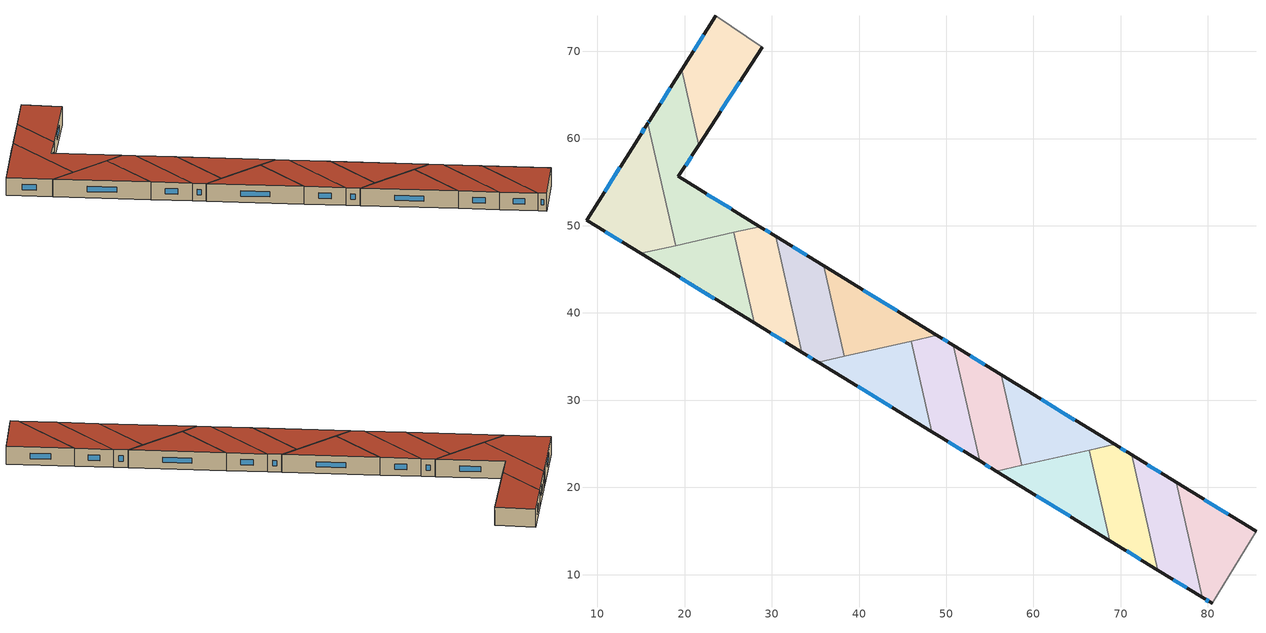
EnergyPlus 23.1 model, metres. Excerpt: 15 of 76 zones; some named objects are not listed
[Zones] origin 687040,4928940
af3917251b85a42e_F4_dwelling_0
 floor to af3917251b85a42e_F3_dwelling_0 (EU_floor_Construction): 28.92,70.49 21.61,59.22 19.66,67.88 23.58,74.1 z12
 wall outside (EU_wall_Construction): 23.58,74.1 19.66,67.88 / 21.61,59.22 28.92,70.49 z12:15
 wall to af3917251b85a42e_F4_dwelling_1 (EU_wall_Construction): 19.66,67.88 21.61,59.22 z12:15
 wall adiabatic (EU_wall_Construction): 28.92,70.49 23.58,74.1 z12:15
 window (EU_Window_Construction): 22.2,71.92 21.03,70.06 / 24.17,63.17 26.36,66.54 z13.05:13.95
 roof outside (EU_roof_Construction): 21.61,59.22 28.92,70.49 23.58,74.1 19.66,67.88 z15
af3917251b85a42e_F4_dwelling_1
 floor to af3917251b85a42e_F3_dwelling_1 (EU_floor_Construction): 19.66,67.88 21.61,59.22 19.3,55.65 28.63,49.91 18.97,47.73 15.8,61.77 15.95,62.01 z12
 wall outside (EU_wall_Construction): 19.66,67.88 15.95,62.01 15.8,61.77 / 28.63,49.91 19.3,55.65 21.61,59.22 z12:15
 wall to af3917251b85a42e_F4_dwelling_2 (EU_wall_Construction): 15.8,61.77 18.97,47.73 z12:15
 wall to af3917251b85a42e_F4_dwelling_6 (EU_wall_Construction): 18.97,47.73 25.64,49.24 z12:15
 wall to af3917251b85a42e_F4_dwelling_5 (EU_wall_Construction): 25.64,49.24 28.63,49.91 z12:15
 window (EU_Window_Construction): 18.36,65.82 17.25,64.07 / 20.11,56.9 20.8,57.97 / 25.36,51.92 22.57,53.64 / 15.89,61.93 15.85,61.86 z13.05:13.95
 roof outside (EU_roof_Construction): 28.63,49.91 19.3,55.65 21.61,59.22 19.66,67.88 15.95,62.01 15.8,61.77 18.97,47.73 z15
af3917251b85a42e_F4_dwelling_10
 floor to af3917251b85a42e_F3_dwelling_10 (EU_floor_Construction): 45.99,36.77 48.33,26.4 35.32,34.37 z12
 wall outside (EU_wall_Construction): 35.32,34.37 48.33,26.4 z12:15
 wall to af3917251b85a42e_F4_dwelling_9 (EU_wall_Construction): 48.33,26.4 45.99,36.77 z12:15
 wall to af3917251b85a42e_F4_dwelling_3 (EU_wall_Construction): 45.99,36.77 38.28,35.03 z12:15
 wall to af3917251b85a42e_F4_dwelling_4 (EU_wall_Construction): 38.28,35.03 35.32,34.37 z12:15
 window (EU_Window_Construction): 39.88,31.57 43.77,29.19 z13.05:13.95
 roof outside (EU_roof_Construction): 48.33,26.4 45.99,36.77 35.32,34.37 z15
af3917251b85a42e_F4_dwelling_11
 floor to af3917251b85a42e_F3_dwelling_11 (EU_floor_Construction): 85.52,14.97 80.51,6.7 79.37,7.39 76.4,20.57 z12
 wall outside (EU_wall_Construction): 85.52,14.97 76.4,20.57 / 79.37,7.39 80.51,6.7 z12:15
 wall adiabatic (EU_wall_Construction): 80.51,6.7 85.52,14.97 z12:15
 wall to af3917251b85a42e_F4_dwelling_12 (EU_wall_Construction): 76.4,20.57 79.37,7.39 z12:15
 window (EU_Window_Construction): 82.32,16.93 79.59,18.61 / 79.77,7.15 80.11,6.94 z13.05:13.95
 roof outside (EU_roof_Construction): 80.51,6.7 85.52,14.97 76.4,20.57 79.37,7.39 z15
af3917251b85a42e_F4_dwelling_12
 floor to af3917251b85a42e_F3_dwelling_12 (EU_floor_Construction): 76.4,20.57 79.37,7.39 74.25,10.53 71.27,23.72 z12
 wall outside (EU_wall_Construction): 74.25,10.53 79.37,7.39 / 76.4,20.57 71.27,23.72 z12:15
 wall to af3917251b85a42e_F4_dwelling_13 (EU_wall_Construction): 71.27,23.72 74.25,10.53 z12:15
 window (EU_Window_Construction): 76.05,9.43 77.58,8.49 / 74.6,21.67 73.07,22.61 z13.05:13.95
 roof outside (EU_roof_Construction): 79.37,7.39 76.4,20.57 71.27,23.72 74.25,10.53 z15
af3917251b85a42e_F4_dwelling_13
 floor to af3917251b85a42e_F3_dwelling_13 (EU_floor_Construction): 71.27,23.72 74.25,10.53 68.76,13.89 66.42,24.27 69.31,24.92 z12
 wall outside (EU_wall_Construction): 71.27,23.72 69.31,24.92 / 68.76,13.89 74.25,10.53 z12:15
 wall to af3917251b85a42e_F4_dwelling_14 (EU_wall_Construction): 66.42,24.27 68.76,13.89 z12:15
 wall to af3917251b85a42e_F4_dwelling_7 (EU_wall_Construction): 69.31,24.92 66.42,24.27 z12:15
 window (EU_Window_Construction): 70.59,24.14 70,24.5 / 70.68,12.71 72.33,11.71 z13.05:13.95
 roof outside (EU_roof_Construction): 74.25,10.53 71.27,23.72 69.31,24.92 66.42,24.27 68.76,13.89 z15
af3917251b85a42e_F4_dwelling_14
 floor to af3917251b85a42e_F3_dwelling_14 (EU_floor_Construction): 66.42,24.27 68.76,13.89 55.75,21.86 z12
 wall outside (EU_wall_Construction): 55.75,21.86 68.76,13.89 z12:15
 wall to af3917251b85a42e_F4_dwelling_8 (EU_wall_Construction): 58.66,22.52 55.75,21.86 z12:15
 wall to af3917251b85a42e_F4_dwelling_7 (EU_wall_Construction): 66.42,24.27 58.66,22.52 z12:15
 window (EU_Window_Construction): 60.31,19.06 64.2,16.68 z13.05:13.95
 roof outside (EU_roof_Construction): 68.76,13.89 66.42,24.27 55.75,21.86 z15
af3917251b85a42e_F4_dwelling_2
 floor to af3917251b85a42e_F3_dwelling_2 (EU_floor_Construction): 15.8,61.77 18.97,47.73 14.97,46.83 8.76,50.63 14.67,60 z12
 wall outside (EU_wall_Construction): 15.8,61.77 14.67,60 8.76,50.63 14.97,46.83 z12:15
 wall to af3917251b85a42e_F4_dwelling_6 (EU_wall_Construction): 14.97,46.83 18.97,47.73 z12:15
 window (EU_Window_Construction): 15.4,61.15 15.06,60.62 / 10.93,49.3 12.79,48.16 / 12.59,56.71 10.83,53.91 z13.05:13.95
 roof outside (EU_roof_Construction): 18.97,47.73 15.8,61.77 14.67,60 8.76,50.63 14.97,46.83 z15
af3917251b85a42e_F4_dwelling_3
 floor to af3917251b85a42e_F3_dwelling_3 (EU_floor_Construction): 48.94,37.44 38.28,35.03 35.94,45.42 z12
 wall outside (EU_wall_Construction): 48.94,37.44 35.94,45.42 z12:15
 wall to af3917251b85a42e_F4_dwelling_4 (EU_wall_Construction): 35.94,45.42 38.28,35.03 z12:15
 wall to af3917251b85a42e_F4_dwelling_9 (EU_wall_Construction): 45.99,36.77 48.94,37.44 z12:15
 window (EU_Window_Construction): 44.38,40.24 40.5,42.62 z13.05:13.95
 roof outside (EU_roof_Construction): 48.94,37.44 35.94,45.42 38.28,35.03 z15
af3917251b85a42e_F4_dwelling_4
 floor to af3917251b85a42e_F3_dwelling_4 (EU_floor_Construction): 35.94,45.42 38.28,35.03 35.32,34.37 33.46,35.5 30.46,48.79 z12
 wall outside (EU_wall_Construction): 35.94,45.42 30.46,48.79 / 33.46,35.5 35.32,34.37 z12:15
 wall to af3917251b85a42e_F4_dwelling_5 (EU_wall_Construction): 30.46,48.79 33.46,35.5 z12:15
 window (EU_Window_Construction): 34.02,46.61 32.38,47.61 / 34.11,35.11 34.67,34.76 z13.05:13.95
 roof outside (EU_roof_Construction): 38.28,35.03 35.94,45.42 30.46,48.79 33.46,35.5 35.32,34.37 z15
af3917251b85a42e_F4_dwelling_5
 floor to af3917251b85a42e_F3_dwelling_5 (EU_floor_Construction): 30.46,48.79 33.46,35.5 27.98,38.86 25.64,49.24 28.63,49.91 z12
 wall outside (EU_wall_Construction): 30.46,48.79 28.63,49.91 / 27.98,38.86 33.46,35.5 z12:15
 wall to af3917251b85a42e_F4_dwelling_6 (EU_wall_Construction): 25.64,49.24 27.98,38.86 z12:15
 window (EU_Window_Construction): 29.82,49.18 29.27,49.52 / 29.9,37.68 31.54,36.68 z13.05:13.95
 roof outside (EU_roof_Construction): 33.46,35.5 30.46,48.79 28.63,49.91 25.64,49.24 27.98,38.86 z15
af3917251b85a42e_F4_dwelling_6
 floor to af3917251b85a42e_F3_dwelling_6 (EU_floor_Construction): 25.64,49.24 27.98,38.86 14.97,46.83 z12
 wall outside (EU_wall_Construction): 14.97,46.83 27.98,38.86 z12:15
 window (EU_Window_Construction): 19.53,44.03 23.42,41.65 z13.05:13.95
 roof outside (EU_roof_Construction): 27.98,38.86 25.64,49.24 14.97,46.83 z15
af3917251b85a42e_F4_dwelling_7
 floor to af3917251b85a42e_F3_dwelling_7 (EU_floor_Construction): 69.31,24.92 58.66,22.52 56.31,32.91 z12
 wall outside (EU_wall_Construction): 69.31,24.92 56.31,32.91 z12:15
 wall to af3917251b85a42e_F4_dwelling_8 (EU_wall_Construction): 56.31,32.91 58.66,22.52 z12:15
 window (EU_Window_Construction): 64.76,27.72 60.87,30.11 z13.05:13.95
 roof outside (EU_roof_Construction): 69.31,24.92 56.31,32.91 58.66,22.52 z15
af3917251b85a42e_F4_dwelling_8
 floor to af3917251b85a42e_F3_dwelling_8 (EU_floor_Construction): 56.31,32.91 58.66,22.52 55.75,21.86 53.82,23.04 50.83,36.28 z12
 wall outside (EU_wall_Construction): 56.31,32.91 50.83,36.28 / 53.82,23.04 55.75,21.86 z12:15
 wall to af3917251b85a42e_F4_dwelling_9 (EU_wall_Construction): 50.83,36.28 53.82,23.04 z12:15
 window (EU_Window_Construction): 54.39,34.09 52.75,35.1 / 54.49,22.62 55.07,22.27 z13.05:13.95
 roof outside (EU_roof_Construction): 58.66,22.52 56.31,32.91 50.83,36.28 53.82,23.04 55.75,21.86 z15
af3917251b85a42e_F4_dwelling_9
 floor to af3917251b85a42e_F3_dwelling_9 (EU_floor_Construction): 50.83,36.28 53.82,23.04 48.33,26.4 45.99,36.77 48.94,37.44 z12
 wall outside (EU_wall_Construction): 50.83,36.28 48.94,37.44 / 48.33,26.4 53.82,23.04 z12:15
 window (EU_Window_Construction): 50.17,36.68 49.6,37.03 / 50.25,25.22 51.89,24.22 z13.05:13.95
 roof outside (EU_roof_Construction): 53.82,23.04 50.83,36.28 48.94,37.44 45.99,36.77 48.33,26.4 z15
[Building]
EU S2 Campaign: North Axis=0; Terrain=City; Solar Distribution=FullExterior
[Site:Location]
Bologna: Latitude=44.5; Longitude=11.25; Time Zone=1; Elevation=37
[SizingPeriod:WeatherFileDays]
AnnualSizingPeriod: Begin Month=1; Begin Day of Month=1; End Month=12; End Day of Month=31; Day of Week for Start Day=Monday; Use Weather File Daylight Saving Period=No; Use Weather File Rain and Snow Indicators=No
[MATERIAL]
EU_InternalMass_Material: Roughness=MediumRough; Thickness=0.1; Conductivity=1; Density=1800; Specific Heat=900; Thermal Absorptance=0.9; Solar Absorptance=0.7; Visible Absorptance=0.7
[MATERIAL:NOMASS] Roughness=MediumRough; Thermal Absorptance=0.9; Solar Absorptance=0.7; Visible Absorptance=0.7
Name | Thermal Resistance
EU_wall_NoMass | 0.890213
EU_roof_NoMass | 0.636128
EU_floor_NoMass | 0.79516
[WINDOWMATERIAL:SIMPLEGLAZINGSYSTEM]
EU_Window_SimpleGlazing: UFactor=4.49146; Solar Heat Gain Coefficient=0.85; Visible Transmittance=0.85
[CONSTRUCTION]
EU_wall_Construction: EU_wall_NoMass
EU_roof_Construction: EU_roof_NoMass
EU_floor_Construction: EU_floor_NoMass
EU_Window_Construction: EU_Window_SimpleGlazing
EU_InternalMass_Construction: EU_InternalMass_Material
[ZONE] Type=1; Multiplier=1; Ceiling Height=autocalculate; Floor Area=autocalculate; Part of Total Floor Area=Yes
Name | Volume
af3917251b85a42e_F4_dwelling_0 | 199.006
af3917251b85a42e_F4_dwelling_1 | 266.359
af3917251b85a42e_F4_dwelling_10 | 174.531
af3917251b85a42e_F4_dwelling_11 | 174.529
af3917251b85a42e_F4_dwelling_12 | 174.543
af3917251b85a42e_F4_dwelling_13 | 174.486
af3917251b85a42e_F4_dwelling_14; af3917251b85a42e_F4_dwelling_6 | 174.534
af3917251b85a42e_F4_dwelling_2 | 232.702
af3917251b85a42e_F4_dwelling_3; af3917251b85a42e_F4_dwelling_7 | 174.506
af3917251b85a42e_F4_dwelling_4 | 174.55
af3917251b85a42e_F4_dwelling_5 | 174.491
af3917251b85a42e_F4_dwelling_8 | 174.522
af3917251b85a42e_F4_dwelling_9 | 174.527
[INTERNALMASS] Construction=EU_InternalMass_Construction
Name | Zone or ZoneList | Surface Area
af3917251b85a42e_F4_dwelling_0_EU_InternalMass | af3917251b85a42e_F4_dwelling_0 | 66.3351
af3917251b85a42e_F4_dwelling_1_EU_InternalMass | af3917251b85a42e_F4_dwelling_1 | 88.7824
af3917251b85a42e_F4_dwelling_2_EU_InternalMass | af3917251b85a42e_F4_dwelling_2 | 77.5676
af3917251b85a42e_F4_dwelling_3_EU_InternalMass | af3917251b85a42e_F4_dwelling_3 | 58.1687
af3917251b85a42e_F4_dwelling_4_EU_InternalMass | af3917251b85a42e_F4_dwelling_4 | 58.1832
af3917251b85a42e_F4_dwelling_5_EU_InternalMass | af3917251b85a42e_F4_dwelling_5 | 58.1636
af3917251b85a42e_F4_dwelling_6_EU_InternalMass | af3917251b85a42e_F4_dwelling_6 | 58.1781
af3917251b85a42e_F4_dwelling_7_EU_InternalMass | af3917251b85a42e_F4_dwelling_7 | 58.1687
af3917251b85a42e_F4_dwelling_8_EU_InternalMass | af3917251b85a42e_F4_dwelling_8 | 58.1744
af3917251b85a42e_F4_dwelling_9_EU_InternalMass | af3917251b85a42e_F4_dwelling_9 | 58.1754
af3917251b85a42e_F4_dwelling_10_EU_InternalMass | af3917251b85a42e_F4_dwelling_10 | 58.1769
af3917251b85a42e_F4_dwelling_11_EU_InternalMass | af3917251b85a42e_F4_dwelling_11 | 58.1759
af3917251b85a42e_F4_dwelling_12_EU_InternalMass | af3917251b85a42e_F4_dwelling_12 | 58.1808
af3917251b85a42e_F4_dwelling_13_EU_InternalMass | af3917251b85a42e_F4_dwelling_13 | 58.1618
af3917251b85a42e_F4_dwelling_14_EU_InternalMass | af3917251b85a42e_F4_dwelling_14 | 58.1781
[OTHEREQUIPMENT] Fuel Type=Electricity; Design Level Calculation Method=Watts/Area; Power per Zone Floor Area=1; Fraction Latent=0; Fraction Radiant=0; Fraction Lost=0; Carbon Dioxide Generation Rate=0; EndUse Subcategory=EU_Step8_InternalGains
Name | Zone or ZoneList or Space or SpaceList | Schedule
EU_Step8_InternalGain_af3917251b85a42e_F4_dwelling_0_f000 | af3917251b85a42e_F4_dwelling_0 | EU_Step8_GainSchedule_af3917251b85a42e_F4_dwelling_0_f000
EU_Step8_InternalGain_af3917251b85a42e_F4_dwelling_1_f000 | af3917251b85a42e_F4_dwelling_1 | EU_Step8_GainSchedule_af3917251b85a42e_F4_dwelling_1_f000
EU_Step8_InternalGain_af3917251b85a42e_F4_dwelling_2_f000 | af3917251b85a42e_F4_dwelling_2 | EU_Step8_GainSchedule_af3917251b85a42e_F4_dwelling_2_f000
EU_Step8_InternalGain_af3917251b85a42e_F4_dwelling_3_f000 | af3917251b85a42e_F4_dwelling_3 | EU_Step8_GainSchedule_af3917251b85a42e_F4_dwelling_3_f000
EU_Step8_InternalGain_af3917251b85a42e_F4_dwelling_4_f000 | af3917251b85a42e_F4_dwelling_4 | EU_Step8_GainSchedule_af3917251b85a42e_F4_dwelling_4_f000
EU_Step8_InternalGain_af3917251b85a42e_F4_dwelling_5_f000 | af3917251b85a42e_F4_dwelling_5 | EU_Step8_GainSchedule_af3917251b85a42e_F4_dwelling_5_f000
EU_Step8_InternalGain_af3917251b85a42e_F4_dwelling_6_f000 | af3917251b85a42e_F4_dwelling_6 | EU_Step8_GainSchedule_af3917251b85a42e_F4_dwelling_6_f000
EU_Step8_InternalGain_af3917251b85a42e_F4_dwelling_7_f000 | af3917251b85a42e_F4_dwelling_7 | EU_Step8_GainSchedule_af3917251b85a42e_F4_dwelling_7_f000
EU_Step8_InternalGain_af3917251b85a42e_F4_dwelling_8_f000 | af3917251b85a42e_F4_dwelling_8 | EU_Step8_GainSchedule_af3917251b85a42e_F4_dwelling_8_f000
EU_Step8_InternalGain_af3917251b85a42e_F4_dwelling_9_f000 | af3917251b85a42e_F4_dwelling_9 | EU_Step8_GainSchedule_af3917251b85a42e_F4_dwelling_9_f000
EU_Step8_InternalGain_af3917251b85a42e_F4_dwelling_10_f000 | af3917251b85a42e_F4_dwelling_10 | EU_Step8_GainSchedule_af3917251b85a42e_F4_dwelling_10_f000
EU_Step8_InternalGain_af3917251b85a42e_F4_dwelling_11_f000 | af3917251b85a42e_F4_dwelling_11 | EU_Step8_GainSchedule_af3917251b85a42e_F4_dwelling_11_f000
EU_Step8_InternalGain_af3917251b85a42e_F4_dwelling_12_f000 | af3917251b85a42e_F4_dwelling_12 | EU_Step8_GainSchedule_af3917251b85a42e_F4_dwelling_12_f000
EU_Step8_InternalGain_af3917251b85a42e_F4_dwelling_13_f000 | af3917251b85a42e_F4_dwelling_13 | EU_Step8_GainSchedule_af3917251b85a42e_F4_dwelling_13_f000
EU_Step8_InternalGain_af3917251b85a42e_F4_dwelling_14_f000 | af3917251b85a42e_F4_dwelling_14 | EU_Step8_GainSchedule_af3917251b85a42e_F4_dwelling_14_f000
[ZONEVENTILATION:DESIGNFLOWRATE] Schedule=EU_AlwaysOn; Design Flow Rate Calculation Method=AirChanges/Hour; Air Changes per Hour=0.718634; Ventilation Type=Natural; Fan Pressure Rise=0; Fan Total Efficiency=1; Constant Term Coefficient=1; Temperature Term Coefficient=0; Velocity Term Coefficient=0; Velocity Squared Term Coefficient=0; Minimum Indoor Temperature=-100; Maximum Indoor Temperature=100; Delta Temperature=-100; Minimum Outdoor Temperature=-100; Maximum Outdoor Temperature=100; Maximum Wind Speed=40
Name | Zone or ZoneList or Space or SpaceList
EU_ConstantAir_af3917251b85a42e_F4_dwelling_0 | af3917251b85a42e_F4_dwelling_0
EU_ConstantAir_af3917251b85a42e_F4_dwelling_1 | af3917251b85a42e_F4_dwelling_1
EU_ConstantAir_af3917251b85a42e_F4_dwelling_2 | af3917251b85a42e_F4_dwelling_2
EU_ConstantAir_af3917251b85a42e_F4_dwelling_3 | af3917251b85a42e_F4_dwelling_3
EU_ConstantAir_af3917251b85a42e_F4_dwelling_4 | af3917251b85a42e_F4_dwelling_4
EU_ConstantAir_af3917251b85a42e_F4_dwelling_5 | af3917251b85a42e_F4_dwelling_5
EU_ConstantAir_af3917251b85a42e_F4_dwelling_6 | af3917251b85a42e_F4_dwelling_6
EU_ConstantAir_af3917251b85a42e_F4_dwelling_7 | af3917251b85a42e_F4_dwelling_7
EU_ConstantAir_af3917251b85a42e_F4_dwelling_8 | af3917251b85a42e_F4_dwelling_8
EU_ConstantAir_af3917251b85a42e_F4_dwelling_9 | af3917251b85a42e_F4_dwelling_9
EU_ConstantAir_af3917251b85a42e_F4_dwelling_10 | af3917251b85a42e_F4_dwelling_10
EU_ConstantAir_af3917251b85a42e_F4_dwelling_11 | af3917251b85a42e_F4_dwelling_11
EU_ConstantAir_af3917251b85a42e_F4_dwelling_12 | af3917251b85a42e_F4_dwelling_12
EU_ConstantAir_af3917251b85a42e_F4_dwelling_13 | af3917251b85a42e_F4_dwelling_13
EU_ConstantAir_af3917251b85a42e_F4_dwelling_14 | af3917251b85a42e_F4_dwelling_14
[HVACTEMPLATE:ZONE:IDEALLOADSAIRSYSTEM] System Availability Schedule=EU_AlwaysOn; Maximum Heating Supply Air Temperature=50; Minimum Cooling Supply Air Temperature=13; Maximum Heating Supply Air Humidity Ratio=0.0156; Minimum Cooling Supply Air Humidity Ratio=0.0077; Heating Limit=NoLimit; Cooling Limit=NoLimit; Heating Availability Schedule=EU_AlwaysOn; Cooling Availability Schedule=EU_CoolingOff; Dehumidification Control Type=ConstantSensibleHeatRatio; Cooling Sensible Heat Ratio=0.7; Dehumidification Setpoint=60; Humidification Control Type=None; Humidification Setpoint=30; Outdoor Air Method=None; Outdoor Air Flow Rate per Person=0.00944; Outdoor Air Flow Rate per Zone Floor Area=0; Outdoor Air Flow Rate per Zone=0; Demand Controlled Ventilation Type=None; Outdoor Air Economizer Type=NoEconomizer; Heat Recovery Type=None; Sensible Heat Recovery Effectiveness=0.7; Latent Heat Recovery Effectiveness=0.65
Name | Template Thermostat
af3917251b85a42e_F4_dwelling_0 | EU_HeatOnly_af3917251b85a42e_F4_dwelling_0
af3917251b85a42e_F4_dwelling_1 | EU_HeatOnly_af3917251b85a42e_F4_dwelling_1
af3917251b85a42e_F4_dwelling_2 | EU_HeatOnly_af3917251b85a42e_F4_dwelling_2
af3917251b85a42e_F4_dwelling_3 | EU_HeatOnly_af3917251b85a42e_F4_dwelling_3
af3917251b85a42e_F4_dwelling_4 | EU_HeatOnly_af3917251b85a42e_F4_dwelling_4
af3917251b85a42e_F4_dwelling_5 | EU_HeatOnly_af3917251b85a42e_F4_dwelling_5
af3917251b85a42e_F4_dwelling_6 | EU_HeatOnly_af3917251b85a42e_F4_dwelling_6
af3917251b85a42e_F4_dwelling_7 | EU_HeatOnly_af3917251b85a42e_F4_dwelling_7
af3917251b85a42e_F4_dwelling_8 | EU_HeatOnly_af3917251b85a42e_F4_dwelling_8
af3917251b85a42e_F4_dwelling_9 | EU_HeatOnly_af3917251b85a42e_F4_dwelling_9
af3917251b85a42e_F4_dwelling_10 | EU_HeatOnly_af3917251b85a42e_F4_dwelling_10
af3917251b85a42e_F4_dwelling_11 | EU_HeatOnly_af3917251b85a42e_F4_dwelling_11
af3917251b85a42e_F4_dwelling_12 | EU_HeatOnly_af3917251b85a42e_F4_dwelling_12
af3917251b85a42e_F4_dwelling_13 | EU_HeatOnly_af3917251b85a42e_F4_dwelling_13
af3917251b85a42e_F4_dwelling_14 | EU_HeatOnly_af3917251b85a42e_F4_dwelling_14
[SIZING:ZONE] Zone Cooling Design Supply Air Temperature Input Method=SupplyAirTemperature; Zone Cooling Design Supply Air Temperature=13; Zone Heating Design Supply Air Temperature Input Method=SupplyAirTemperature; Zone Heating Design Supply Air Temperature=50; Zone Cooling Design Supply Air Humidity Ratio=0.008; Zone Heating Design Supply Air Humidity Ratio=0.008; Cooling Design Air Flow Method=DesignDay; Cooling Design Air Flow Rate=0; Cooling Minimum Air Flow per Zone Floor Area=0.000762; Cooling Minimum Air Flow=0; Cooling Minimum Air Flow Fraction=0.2; Heating Design Air Flow Method=DesignDay; Heating Design Air Flow Rate=0; Heating Maximum Air Flow per Zone Floor Area=0.002032; Heating Maximum Air Flow=0.141576; Heating Maximum Air Flow Fraction=0.3; Account for Dedicated Outdoor Air System=No; Dedicated Outdoor Air System Control Strategy=NeutralSupplyAir; Dedicated Outdoor Air Low Setpoint Temperature for Design=autosize; Dedicated Outdoor Air High Setpoint Temperature for Design=autosize; Zone Load Sizing Method=Sensible Load Only No Latent Load; Zone Latent Cooling Design Supply Air Humidity Ratio Input Method=HumidityRatioDifference; Zone Cooling Design Supply Air Humidity Ratio Difference=0.005; Zone Latent Heating Design Supply Air Humidity Ratio Input Method=HumidityRatioDifference; Zone Humidification Design Supply Air Humidity Ratio Difference=0.005
af3917251b85a42e_F4_dwelling_0; af3917251b85a42e_F4_dwelling_1; af3917251b85a42e_F4_dwelling_2; af3917251b85a42e_F4_dwelling_3; af3917251b85a42e_F4_dwelling_4; af3917251b85a42e_F4_dwelling_5; af3917251b85a42e_F4_dwelling_6; af3917251b85a42e_F4_dwelling_7; af3917251b85a42e_F4_dwelling_8; af3917251b85a42e_F4_dwelling_9; af3917251b85a42e_F4_dwelling_10; af3917251b85a42e_F4_dwelling_11; af3917251b85a42e_F4_dwelling_12; af3917251b85a42e_F4_dwelling_13; af3917251b85a42e_F4_dwelling_14
[SCHEDULE:CONSTANT]
Name | Hourly Value
EU_AlwaysOn | 1
EU_CoolingOff | 0
[SCHEDULE:FILE] Column Number=1; Rows to Skip at Top=0; Number of Hours of Data=8760; Column Separator=Comma; Interpolate to Timestep=No; Minutes per Item=60; Adjust Schedule for Daylight Savings=Yes
Name | File
EU_Step8_GainSchedule_af3917251b85a42e_F4_dwelling_0_f000 | ../../schedules/af3917251b85a42e/af3917251b85a42e_F4_dwelling_0_f000_gain.csv
EU_Step8_GainSchedule_af3917251b85a42e_F4_dwelling_1_f000 | ../../schedules/af3917251b85a42e/af3917251b85a42e_F4_dwelling_1_f000_gain.csv
EU_Step8_GainSchedule_af3917251b85a42e_F4_dwelling_2_f000 | ../../schedules/af3917251b85a42e/af3917251b85a42e_F4_dwelling_2_f000_gain.csv
EU_Step8_GainSchedule_af3917251b85a42e_F4_dwelling_3_f000 | ../../schedules/af3917251b85a42e/af3917251b85a42e_F4_dwelling_3_f000_gain.csv
EU_Step8_GainSchedule_af3917251b85a42e_F4_dwelling_4_f000 | ../../schedules/af3917251b85a42e/af3917251b85a42e_F4_dwelling_4_f000_gain.csv
EU_Step8_GainSchedule_af3917251b85a42e_F4_dwelling_5_f000 | ../../schedules/af3917251b85a42e/af3917251b85a42e_F4_dwelling_5_f000_gain.csv
EU_Step8_GainSchedule_af3917251b85a42e_F4_dwelling_6_f000 | ../../schedules/af3917251b85a42e/af3917251b85a42e_F4_dwelling_6_f000_gain.csv
EU_Step8_GainSchedule_af3917251b85a42e_F4_dwelling_7_f000 | ../../schedules/af3917251b85a42e/af3917251b85a42e_F4_dwelling_7_f000_gain.csv
EU_Step8_GainSchedule_af3917251b85a42e_F4_dwelling_8_f000 | ../../schedules/af3917251b85a42e/af3917251b85a42e_F4_dwelling_8_f000_gain.csv
EU_Step8_GainSchedule_af3917251b85a42e_F4_dwelling_9_f000 | ../../schedules/af3917251b85a42e/af3917251b85a42e_F4_dwelling_9_f000_gain.csv
EU_Step8_GainSchedule_af3917251b85a42e_F4_dwelling_10_f000 | ../../schedules/af3917251b85a42e/af3917251b85a42e_F4_dwelling_10_f000_gain.csv
EU_Step8_GainSchedule_af3917251b85a42e_F4_dwelling_11_f000 | ../../schedules/af3917251b85a42e/af3917251b85a42e_F4_dwelling_11_f000_gain.csv
EU_Step8_GainSchedule_af3917251b85a42e_F4_dwelling_12_f000 | ../../schedules/af3917251b85a42e/af3917251b85a42e_F4_dwelling_12_f000_gain.csv
EU_Step8_GainSchedule_af3917251b85a42e_F4_dwelling_13_f000 | ../../schedules/af3917251b85a42e/af3917251b85a42e_F4_dwelling_13_f000_gain.csv
EU_Step8_GainSchedule_af3917251b85a42e_F4_dwelling_14_f000 | ../../schedules/af3917251b85a42e/af3917251b85a42e_F4_dwelling_14_f000_gain.csv
